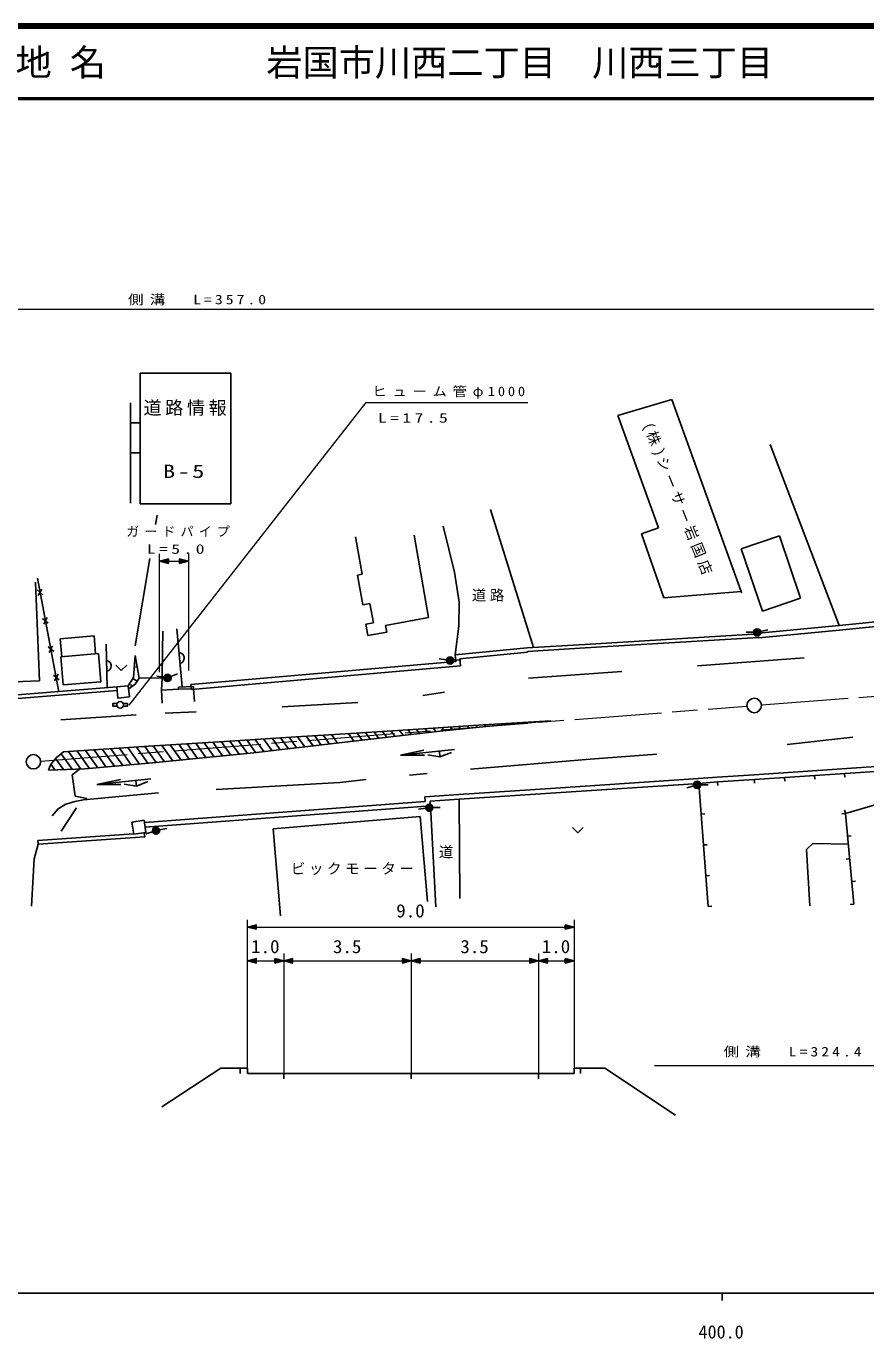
# Model space of a CAD drawing. Units: millimetres, scale not verified. Extents: x 40000 to 680000, y 20000 to 380000.
# Drawn here: x 371864 to 487825, y 198715 to 380000 of the extents above; entities that cross this region are included whole.
import ezdxf
from ezdxf.enums import TextEntityAlignment as Align

# ---------------------------------------------------------------- set-up
doc = ezdxf.new("R2010")
doc.units = ezdxf.units.MM
doc.header["$LTSCALE"] = 1000
doc.linetypes.add('CHAIN', pattern=[18.5, 12, -1.5, 3.5, -1.5])
for name, color, linetype, lineweight in [('M-BGD', 7, 'Continuous', 25), ('M-BGD-HTXT', 7, 'Continuous', 13), ('M-BMK', 2, 'CHAIN', 13), ('M-BMK-SRVR', 3, 'Continuous', 25), ('M-STR-STRC', 7, 'Continuous', 25), ('M-TTL', 2, 'Continuous', 140), ('M-TTL-BAND', 7, 'Continuous', 25), ('M-TTL-LINE', 7, 'Continuous', 50)]:
    doc.layers.add(name, color=color, linetype=linetype, lineweight=lineweight)
doc.layers.add('M-TTL-TXT', color=7, linetype='Continuous')
doc.styles.add('ＭＳ ゴシック', font='')
doc.styles.get('ＭＳ ゴシック').set_extended_font_data('MS Gothic')

# ---------------------------------------------------------------- blocks, each defined once
blk = doc.blocks.new('BUHIN10')
at = {"color": 7, "linetype": 'Continuous', "lineweight": 25}
for points in [[(-85, 39), (-199, 39), (-199, -39), (-85, -39)], [(85, -39), (199, -39), (199, 39), (85, 39)]]:
    blk.add_lwpolyline(points, dxfattribs=at)
blk.add_circle((0, 0), 93, dxfattribs=at)

msp = doc.modelspace()

# ---------------------------------------------------------------- linework, layer by layer
at = {"layer": 'M-BGD'}
for p, q in [((453589, 326214), (461018, 328439)), ((461018, 328439), (470633, 301913)), ((453589, 326214), (459199, 310743)), ((474605, 322213), (484135, 297244)), ((441950, 294174), (436004, 313230)), ((429450, 310942), (431029, 304601)), ((456868, 309898), (459199, 310743)), ((417330, 309470), (418244, 304312)), ((425433, 309696), (427441, 298356)), ((459955, 301053), (456868, 309898)), ((470623, 307831), (475929, 309621)), ((478820, 300997), (475929, 309621)), ((473579, 299228), (470623, 307831)), ((431029, 304601), (431644, 300434)), ((373144, 303227), (373694, 289609)), ((373400, 303774), (376384, 288077)), ((417640, 304196), (418244, 304312)), ((417640, 304196), (418364, 300103)), ((484135, 297244), (539252, 302751)), ((374164, 301479), (373382, 302145)), ((374014, 302265), (373531, 301359)), ((470633, 301913), (459955, 301053)), ((470691, 301759), (470633, 301913)), ((473579, 299228), (478820, 300997)), ((484200, 296597), (538642, 302037)), ((418364, 300103), (419346, 300292)), ((419346, 300292), (419820, 297612)), ((431644, 300434), (431626, 297123)), ((374910, 297555), (374128, 298220)), ((374760, 298341), (374277, 297434)), ((418785, 297413), (419820, 297612)), ((418785, 297413), (419066, 295827)), ((421497, 297213), (427441, 298356)), ((376572, 295407), (381244, 295800)), ((381244, 295800), (381453, 293309)), ((390665, 293745), (390750, 296427)), ((392686, 296748), (393424, 288752)), ((419066, 295827), (421654, 296324)), ((421497, 297213), (421654, 296324)), ((431626, 297123), (431089, 293171)), ((473004, 296089), (449038, 294623)), ((473052, 295591), (449068, 294124)), ((472324, 296287), (471324, 296298)), ((484135, 297244), (472996, 296164)), ((472996, 296164), (473004, 296089)), ((473052, 295591), (473059, 295517)), ((484198, 296597), (473059, 295517)), ((473309, 296400), (474281, 296636)), ((375656, 293631), (374874, 294296)), ((375506, 294416), (375023, 293510)), ((376782, 292916), (376572, 295407)), ((383035, 288648), (382892, 294646)), ((390649, 290023), (390665, 293745)), ((431089, 293171), (441058, 294132)), ((441058, 294132), (449038, 294623)), ((441106, 293634), (449068, 294124)), ((376632, 292904), (381852, 293342)), ((376632, 292904), (376959, 289017)), ((381852, 293342), (382178, 289456)), ((386900, 293087), (386675, 290040)), ((387458, 289942), (386900, 293087)), ((394621, 289060), (431193, 292242)), ((429912, 292470), (428923, 292617)), ((430906, 292424), (431905, 292479)), ((431193, 292242), (431089, 293171)), ((431753, 292633), (441115, 293534)), ((431862, 291648), (431753, 292633)), ((441115, 293534), (441106, 293634)), ((479310, 292765), (464576, 291678)), ((376402, 289706), (375620, 290372)), ((376252, 290492), (375769, 289586)), ((387179, 291515), (386939, 291472)), ((390884, 290072), (389899, 290244)), ((391838, 290179), (392760, 290565)), ((391838, 290179), (392760, 290565)), ((394678, 288412), (431862, 291648)), ((454117, 290899), (441237, 289936)), ((334976, 284798), (384376, 288760)), ((335016, 284300), (384416, 288262)), ((373694, 289609), (344542, 288434)), ((376959, 289017), (382178, 289456)), ((384376, 288760), (385956, 288917)), ((384532, 287200), (384376, 288760)), ((386675, 290040), (385956, 288917)), ((385956, 288917), (386112, 287357)), ((386038, 288490), (386907, 289117)), ((386473, 288804), (386286, 289063)), ((387183, 289530), (386599, 289920)), ((386907, 289117), (387458, 289942)), ((387458, 289942), (390649, 290023)), ((390649, 290023), (390561, 288316)), ((390561, 288316), (392905, 288420)), ((390561, 288316), (390619, 286492)), ((392895, 288720), (394971, 288789)), ((392895, 288720), (392905, 288420)), ((392905, 288420), (394982, 288490)), ((394678, 288412), (394621, 289060)), ((394971, 288789), (394982, 288490)), ((394982, 288490), (395113, 286748)), ((386112, 287357), (384532, 287200)), ((417667, 286599), (407226, 286010)), ((429649, 288044), (426626, 287578)), ((387038, 284898), (376650, 284190)), ((391064, 285106), (395343, 285326)), ((486023, 281795), (476987, 280810)), ((458955, 279476), (449748, 278768)), ((449748, 278768), (433222, 277387)), ((472400, 276601), (505060, 278814)), ((472443, 275953), (505688, 278205)), ((415187, 275565), (398088, 274578)), ((418829, 275939), (415187, 275565)), ((427233, 276809), (424782, 276566)), ((444990, 274771), (464714, 276077)), ((464707, 276077), (467283, 276273)), ((464757, 275428), (467333, 275625)), ((467291, 276273), (472402, 276601)), ((467333, 275625), (472443, 275953)), ((467333, 275625), (467371, 275126)), ((472443, 275953), (472477, 275454)), ((476599, 276234), (476633, 275735)), ((480755, 276516), (480788, 276017)), ((484910, 276797), (484944, 276299)), ((505696, 277348), (485030, 271255)), ((390154, 274113), (379780, 273131)), ((426938, 273560), (431639, 273878)), ((431639, 273878), (444990, 274771)), ((431682, 273230), (445033, 274122)), ((445033, 274122), (464757, 275428)), ((464057, 275081), (463097, 274801)), ((464757, 275428), (465255, 275466)), ((464757, 275428), (464795, 274930)), ((466054, 258411), (464757, 275428)), ((465037, 275219), (466037, 275214)), ((377354, 272555), (376269, 271889)), ((378559, 272941), (377354, 272555)), ((379780, 273131), (378559, 272941)), ((388257, 270042), (426987, 272915)), ((388305, 269394), (427685, 272315)), ((427040, 272000), (426048, 271878)), ((426987, 272915), (426938, 273560)), ((427636, 272956), (431682, 273230)), ((427685, 272315), (427636, 272956)), ((427685, 272315), (428421, 258359)), ((428037, 272075), (429036, 272102)), ((431682, 273230), (431755, 259505)), ((376269, 271889), (375447, 270953)), ((388135, 270351), (386468, 270087)), ((388403, 268659), (388135, 270351)), ((426279, 270872), (405956, 269151)), ((427275, 259108), (426279, 270872)), ((465081, 271174), (465580, 271212)), ((485030, 271255), (484532, 271209)), ((485030, 271255), (484888, 271735)), ((485030, 271255), (486190, 258727)), ((373463, 267524), (386726, 268457)), ((386468, 270087), (386736, 268396)), ((386736, 268396), (388403, 268659)), ((388224, 268061), (388175, 268641)), ((389319, 268745), (388365, 268444)), ((390284, 269001), (391262, 269211)), ((405956, 269151), (406972, 257151)), ((372939, 264998), (373498, 267025)), ((373498, 267025), (373463, 267524)), ((373498, 267025), (388224, 268061)), ((465405, 266920), (465904, 266958)), ((480494, 267103), (479654, 266281)), ((485422, 267020), (480494, 267103)), ((485320, 268123), (485818, 268169)), ((372593, 258468), (372939, 264998)), ((479654, 266281), (480081, 258515)), ((485610, 264991), (485112, 264945)), ((465730, 262665), (466228, 262703)), ((485900, 261859), (486398, 261905)), ((466054, 258411), (466553, 258449)), ((486190, 258727), (485692, 258681)), ((390608, 230727), (398753, 236102)), ((398753, 236102), (402423, 236102)), ((401392, 235355), (401392, 236102)), ((402423, 235355), (402423, 236102)), ((447541, 235355), (447541, 236102)), ((447541, 236102), (451777, 236102)), ((448419, 235355), (448419, 236102)), ((451777, 236102), (461551, 229586)), ((402423, 235355), (447541, 235355)), ((407440, 234608), (407440, 235355)), ((425040, 234608), (425040, 235355)), ((442623, 234608), (442623, 235355))]:
    msp.add_line(p, q, dxfattribs=at)
for points in [[(382946, 292397), (383120, 292341), (383268, 292254), (383437, 292116), (383530, 291953), (383587, 291778), (383593, 291546), (383544, 291368), (383458, 291201), (383297, 291051), (383153, 290958), (382982, 290897)], [(392986, 293497), (393164, 293453), (393318, 293377), (393495, 293250), (393600, 293094), (393668, 292923), (393690, 292692), (393654, 292512), (393579, 292339), (393428, 292178), (393291, 292075), (393124, 292003)], [(384238, 291743), (384988, 291034), (385738, 291743)], [(447296, 269317), (448046, 268609), (448796, 269317)]]:
    msp.add_lwpolyline(points, dxfattribs=at)
for centre, radius in [((472823, 296282), 498), ((472823, 296282), 440), ((472823, 296282), 382), ((472823, 296282), 322), ((472823, 296282), 265), ((472823, 296282), 195), ((472823, 296282), 135), ((472823, 296282), 77.5), ((472823, 296282), 15), ((430407, 292397), 498), ((430407, 292397), 440), ((430407, 292397), 382), ((430407, 292397), 322), ((430407, 292397), 265), ((430407, 292397), 195), ((430407, 292397), 135), ((430407, 292397), 77.5), ((430407, 292397), 15), ((391377, 289986), 498), ((391377, 289986), 440), ((391377, 289986), 382), ((391377, 289986), 322), ((391377, 289986), 265), ((391377, 289986), 195), ((391377, 289986), 135), ((391377, 289986), 77.5), ((391377, 289986), 15), ((464537, 275221), 498), ((464537, 275221), 440), ((464537, 275221), 382), ((464537, 275221), 322), ((464537, 275221), 265), ((464537, 275221), 195), ((464537, 275221), 135), ((464537, 275221), 77.5), ((464537, 275221), 15), ((427537, 272061), 498), ((427537, 272061), 440), ((427537, 272061), 382), ((427537, 272061), 322), ((427537, 272061), 265), ((427537, 272061), 195), ((427537, 272061), 135), ((427537, 272061), 77.5), ((427537, 272061), 15), ((389795, 268896), 498), ((389795, 268896), 440), ((389795, 268896), 382), ((389795, 268896), 322), ((389795, 268896), 265), ((389795, 268896), 195), ((389795, 268896), 135), ((389795, 268896), 77.5), ((389795, 268896), 15)]:
    msp.add_circle(centre, radius, dxfattribs=at)
at = {"layer": 'M-BGD-HTXT'}
for p, q in [((208008, 340944), (569912, 340944)), ((386061, 286249), (418830, 328053)), ((418830, 328053), (441164, 328053)), ((390273, 290766), (390273, 307115)), ((394260, 307115), (394260, 291015)), ((390273, 306115), (394260, 306115)), ((402423, 236202), (402423, 256586)), ((447541, 256586), (447541, 236202)), ((402423, 255586), (447541, 255586)), ((402423, 250906), (407440, 250906)), ((407440, 251906), (407440, 235455)), ((407440, 250906), (425040, 250906)), ((425040, 251906), (425040, 235455)), ((425040, 250906), (442623, 250906)), ((442623, 251906), (442623, 235455)), ((442623, 250906), (447541, 250906)), ((458653, 236434), (544761, 236434))]:
    msp.add_line(p, q, dxfattribs=at)
for points in [[(390273, 306115), (391523, 305803), (391523, 306428)], [(394260, 306115), (393010, 306428), (393010, 305803)], [(390529, 306115), (391445, 306334), (391445, 305897)], [(390654, 306115), (391398, 306287), (391398, 305944)], [(390782, 306115), (391351, 306240), (391351, 305990)], [(390907, 306115), (391304, 306194), (391304, 306037)], [(394004, 306115), (393088, 305897), (393088, 306334)], [(393879, 306115), (393135, 305944), (393135, 306287)], [(393750, 306115), (393182, 305990), (393182, 306240)], [(393625, 306115), (393229, 306037), (393229, 306194)], [(402423, 255586), (403673, 255273), (403673, 255898)], [(402679, 255586), (403594, 255805), (403594, 255367)], [(402804, 255586), (403548, 255758), (403548, 255414)], [(402932, 255586), (403501, 255711), (403501, 255461)], [(403057, 255586), (403454, 255664), (403454, 255508)], [(447541, 255586), (446291, 255898), (446291, 255273)], [(447285, 255586), (446369, 255367), (446369, 255805)], [(447160, 255586), (446416, 255414), (446416, 255758)], [(447032, 255586), (446463, 255461), (446463, 255711)], [(446907, 255586), (446510, 255508), (446510, 255664)], [(402423, 250906), (403673, 250594), (403673, 251219)], [(402679, 250906), (403594, 251125), (403594, 250687)], [(402804, 250906), (403548, 251078), (403548, 250734)], [(402932, 250906), (403501, 251031), (403501, 250781)], [(403057, 250906), (403454, 250984), (403454, 250828)], [(407440, 250906), (406190, 251219), (406190, 250594)], [(407184, 250906), (406268, 250687), (406268, 251125)], [(407059, 250906), (406315, 250734), (406315, 251078)], [(406931, 250906), (406362, 250781), (406362, 251031)], [(406806, 250906), (406409, 250828), (406409, 250984)], [(407440, 250906), (408690, 250594), (408690, 251219)], [(407696, 250906), (408612, 251125), (408612, 250687)], [(407821, 250906), (408565, 251078), (408565, 250734)], [(407950, 250906), (408518, 251031), (408518, 250781)], [(408075, 250906), (408471, 250984), (408471, 250828)], [(425040, 250906), (423790, 251219), (423790, 250594)], [(424783, 250906), (423868, 250687), (423868, 251125)], [(424658, 250906), (423915, 250734), (423915, 251078)], [(424530, 250906), (423962, 250781), (423962, 251031)], [(424405, 250906), (424008, 250828), (424008, 250984)], [(425040, 250906), (426290, 250594), (426290, 251219)], [(425296, 250906), (426212, 251125), (426212, 250687)], [(425421, 250906), (426165, 251078), (426165, 250734)], [(425549, 250906), (426118, 251031), (426118, 250781)], [(425674, 250906), (426071, 250984), (426071, 250828)], [(442623, 250906), (441373, 251219), (441373, 250594)], [(442367, 250906), (441451, 250687), (441451, 251125)], [(442242, 250906), (441498, 250734), (441498, 251078)], [(442114, 250906), (441545, 250781), (441545, 251031)], [(441989, 250906), (441592, 250828), (441592, 250984)], [(442623, 250906), (443873, 250594), (443873, 251219)], [(442879, 250906), (443795, 251125), (443795, 250687)], [(443004, 250906), (443748, 251078), (443748, 250734)], [(443132, 250906), (443701, 251031), (443701, 250781)], [(443257, 250906), (443654, 250984), (443654, 250828)], [(447541, 250906), (446291, 251219), (446291, 250594)], [(447285, 250906), (446369, 250687), (446369, 251125)], [(447160, 250906), (446416, 250734), (446416, 251078)], [(447032, 250906), (446463, 250781), (446463, 251031)], [(446907, 250906), (446510, 250828), (446510, 250984)]]:
    msp.add_lwpolyline(points, close=True, dxfattribs=at)
for points in [[(390401, 306115), (391492, 306381), (391492, 305850), (390404, 306115)], [(394132, 306115), (393041, 305850), (393041, 306381), (394129, 306115)], [(391257, 306115), (391035, 306115), (391257, 306147), (391257, 306084), (391035, 306115)], [(393275, 306115), (393497, 306115), (393275, 306084), (393275, 306147), (393497, 306115)], [(402551, 255586), (403641, 255851), (403641, 255320), (402554, 255586)], [(403407, 255586), (403185, 255586), (403407, 255617), (403407, 255555), (403185, 255586)], [(447413, 255586), (446322, 255320), (446322, 255851), (447410, 255586)], [(446557, 255586), (446778, 255586), (446557, 255555), (446557, 255617), (446778, 255586)], [(402551, 250906), (403641, 251172), (403641, 250640), (402554, 250906)], [(403407, 250906), (403185, 250906), (403407, 250937), (403407, 250875), (403185, 250906)], [(407312, 250906), (406221, 250640), (406221, 251172), (407309, 250906)], [(406456, 250906), (406678, 250906), (406456, 250875), (406456, 250937), (406678, 250906)], [(407568, 250906), (408659, 251172), (408659, 250640), (407571, 250906)], [(408425, 250906), (408203, 250906), (408425, 250937), (408425, 250875), (408203, 250906)], [(424912, 250906), (423821, 250640), (423821, 251172), (424908, 250906)], [(424055, 250906), (424277, 250906), (424055, 250875), (424055, 250937), (424277, 250906)], [(425168, 250906), (426258, 251172), (426258, 250640), (425171, 250906)], [(426024, 250906), (425802, 250906), (426024, 250937), (426024, 250875), (425802, 250906)], [(442495, 250906), (441404, 250640), (441404, 251172), (442492, 250906)], [(441639, 250906), (441860, 250906), (441639, 250875), (441639, 250937), (441860, 250906)], [(442751, 250906), (443842, 251172), (443842, 250640), (442754, 250906)], [(443607, 250906), (443385, 250906), (443607, 250937), (443607, 250875), (443385, 250906)], [(447413, 250906), (446322, 250640), (446322, 251172), (447410, 250906)], [(446557, 250906), (446778, 250906), (446557, 250875), (446557, 250937), (446778, 250906)]]:
    msp.add_lwpolyline(points, dxfattribs=at)
at = {"layer": 'M-BMK'}
for p, q in [((473413, 286261), (571898, 293771)), ((373858, 278487), (471419, 286108))]:
    msp.add_line(p, q, dxfattribs=at)
at = {"layer": 'M-BMK-SRVR'}
for centre in [(472416, 286185), (372861, 278409)]:
    msp.add_circle(centre, 995, dxfattribs=at)
at = {"layer": 'M-STR-STRC'}
for p, q in [((387600, 332085), (400123, 332085)), ((387600, 332085), (387600, 314017)), ((400123, 332085), (400123, 314017)), ((386262, 327974), (386262, 314113)), ((386262, 325202), (387600, 325202)), ((386262, 321091), (387600, 321091)), ((387600, 314017), (400123, 314017)), ((389957, 312478), (389735, 311164)), ((388949, 306506), (386911, 294420)), ((425977, 282899), (417450, 282374)), ((424610, 282815), (425048, 282197)), ((425784, 282887), (426183, 282325)), ((435022, 283493), (425977, 282899)), ((426956, 282964), (427317, 282454)), ((428127, 283040), (428452, 282582)), ((429298, 283117), (429588, 282709)), ((429464, 282697), (435372, 283270)), ((430469, 283194), (430734, 282820)), ((431640, 283271), (431881, 282931)), ((432811, 283348), (433028, 283043)), ((433982, 283425), (434174, 283154)), ((444313, 284072), (435022, 283493)), ((435153, 283502), (435321, 283266)), ((435372, 283270), (444313, 284072)), ((436325, 283579), (436473, 283369)), ((437496, 283656), (437626, 283472)), ((438667, 283733), (438778, 283576)), ((439838, 283810), (439931, 283679)), ((441009, 283887), (441083, 283782)), ((442180, 283964), (442235, 283885)), ((399247, 281219), (388788, 280560)), ((396452, 281043), (397825, 279105)), ((397625, 281116), (398969, 279219)), ((398798, 281190), (400114, 279333)), ((409149, 281862), (399247, 281219)), ((399970, 281266), (401259, 279447)), ((401142, 281342), (402404, 279560)), ((402314, 281418), (403546, 279679)), ((403485, 281494), (404679, 279809)), ((404657, 281570), (405812, 279939)), ((405829, 281646), (406946, 280070)), ((407000, 281722), (408079, 280200)), ((408172, 281798), (409212, 280331)), ((417450, 282374), (409149, 281862)), ((409344, 281874), (410345, 280461)), ((410518, 281946), (411478, 280592)), ((411693, 282019), (412611, 280722)), ((412867, 282091), (413742, 280856)), ((413098, 280778), (422997, 281964)), ((414041, 282164), (414872, 280991)), ((416390, 282309), (417131, 281262)), ((417564, 282381), (418261, 281397)), ((418738, 282453), (419391, 281532)), ((419912, 282526), (420520, 281668)), ((421087, 282598), (421650, 281803)), ((422261, 282670), (422779, 281940)), ((422997, 281964), (429464, 282697)), ((423436, 282743), (423910, 282074)), ((377010, 279761), (375990, 278968)), ((376697, 279518), (378221, 277367)), ((388788, 280560), (377010, 279761)), ((377716, 279809), (379419, 277406)), ((378886, 279888), (380592, 277481)), ((380055, 279968), (381744, 277584)), ((381224, 280047), (382897, 277686)), ((382394, 280126), (384050, 277789)), ((383563, 280206), (385203, 277892)), ((384733, 280285), (386355, 277995)), ((385902, 280364), (387508, 278098)), ((387071, 280443), (388661, 278200)), ((388241, 280523), (389810, 278308)), ((389295, 278257), (403255, 279645)), ((389412, 280599), (390955, 278422)), ((390585, 280673), (392100, 278536)), ((391759, 280747), (393245, 278650)), ((392932, 280821), (394390, 278764)), ((394105, 280895), (395535, 278877)), ((395278, 280969), (396680, 278991)), ((403255, 279645), (413098, 280778)), ((431015, 280100), (423556, 279318)), ((423556, 279318), (426802, 280005)), ((423556, 279318), (426873, 279319)), ((427321, 279366), (429009, 279090)), ((429009, 279090), (428926, 279881)), ((429009, 279090), (430603, 279710)), ((375214, 277998), (374942, 277261)), ((374942, 277261), (379954, 277424)), ((375990, 278968), (375214, 277998)), ((375272, 278070), (375825, 277289)), ((375922, 278882), (377023, 277328)), ((378203, 276618), (379364, 277483)), ((379954, 277424), (389295, 278257)), ((378601, 273652), (378203, 276618)), ((389077, 276061), (381618, 275280)), ((381618, 275280), (384864, 275967)), ((387071, 275052), (386989, 275843)), ((387071, 275052), (388665, 275671)), ((381618, 275280), (384936, 275281)), ((385383, 275328), (387071, 275052)), ((376683, 268815), (378798, 272030)), ((380223, 273339), (378601, 273652)), ((40000, 205000), (579000, 205000))]:
    msp.add_line(p, q, dxfattribs=at)
at = {"layer": 'M-TTL'}
msp.add_line((680000, 380000), (40000, 380000), dxfattribs=at)
at = {"layer": 'M-TTL-BAND'}
msp.add_line((468000, 205000), (468000, 204000), dxfattribs=at)
at = {"layer": 'M-TTL-LINE'}
msp.add_line((40000, 370000), (680000, 370000), dxfattribs=at)

# ---------------------------------------------------------------- block references
at = {"layer": 'M-BGD', "xscale": 5, "yscale": 5}
msp.add_blockref('BUHIN10', (384834, 286276), dxfattribs=at)

# ---------------------------------------------------------------- texts
at = {"layer": 'M-BGD-HTXT', "style": 'ＭＳ ゴシック'}
msp.add_text('道', height=1466, dxfattribs=at).set_placement((428856, 264779), align=Align.BOTTOM_LEFT)
at = {"layer": 'M-BGD-HTXT', "style": 'ＭＳ ゴシック', "width": 1.05}
for s, p in [('9.0', (422973, 256358)), ('1.0', (402923, 251423)), ('3.5', (414232, 251423)), ('3.5', (431823, 251423)), ('1.0', (443074, 251423))]:
    msp.add_text(s, height=1833, dxfattribs=at).set_placement(p, align=Align.BOTTOM_LEFT)
at = {"layer": 'M-BGD-HTXT', "attachment_point": 7, "style": 'ＭＳ ゴシック'}
for s, insert, char_height in [('\\T1.39;\\W1.2;側溝\u3000L=357.0', (385918, 341444), 1320), ('\\T1.4;\\W1.1;ヒューム管φ1000', (419664, 328553), 1320), ('\\T1.39;\\W1.35;L=17.5', (420448, 325221), 1320), ('\\T1.39;ガードパイプ', (385663, 309479), 1320), ('\\T1.39;\\W1.35;L=5.0', (388529, 307112), 1320), ('\\T1.25;道路', (433407, 300532), 1466), ('\\T1.25;ビックモーター', (408413, 262771), 1466), ('\\T1.39;\\W1.2;側溝\u3000L=324.4', (468181, 237562), 1320)]:
    msp.add_mtext(s, dxfattribs=dict(at, insert=insert, char_height=char_height))
at = {"layer": 'M-BGD-HTXT', "insert": (456656, 324798), "char_height": 1466, "attachment_point": 7, "rotation": 291.801, "style": 'ＭＳ ゴシック'}
msp.add_mtext('\\T1.28;(株)シーサー岩国店', dxfattribs=at)
at = {"layer": 'M-STR-STRC', "char_height": 1833, "attachment_point": 7, "style": 'ＭＳ ゴシック'}
for s, insert in [('\\T1.2;道路情報', (388058, 326185)), ('\\T1.2;\\W1.35;B-5', (390755, 317580))]:
    msp.add_mtext(s, dxfattribs=dict(at, insert=insert))
at = {"layer": 'M-TTL-BAND', "style": 'ＭＳ ゴシック'}
msp.add_text('400.0', height=1833, dxfattribs=at).set_placement((467844, 198195), align=Align.BOTTOM_CENTER)
at = {"layer": 'M-TTL-TXT', "style": 'ＭＳ ゴシック'}
for s, p in [('地 名', (370380, 375000)), ('岩国市川西二丁目\u3000川西三丁目', (405024, 375000))]:
    msp.add_text(s, height=3666, dxfattribs=at).set_placement(p, align=Align.MIDDLE_LEFT)

doc.saveas('drawing.dxf')
